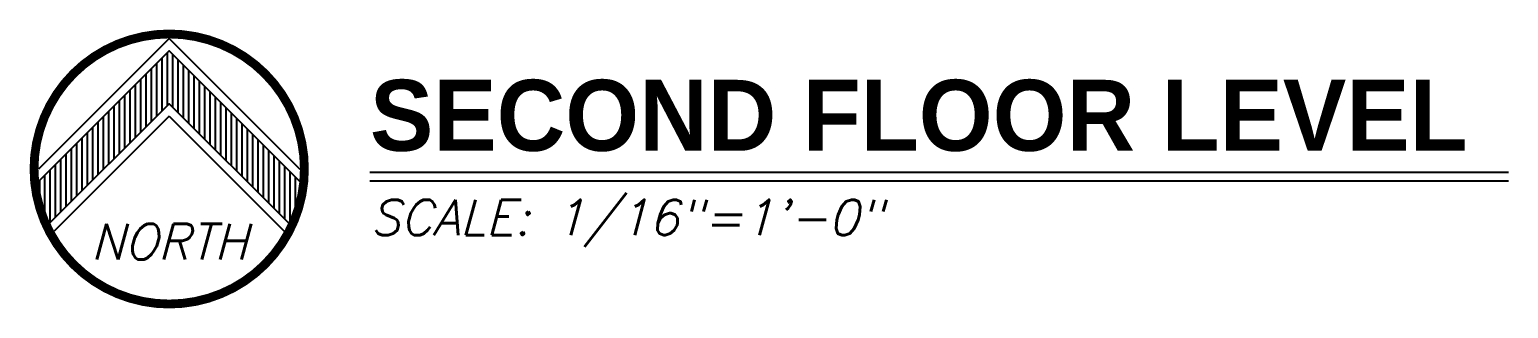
# Model space of a CAD drawing. Header units: inches. Extents: x 3065842 to 3066160, y 1245237 to 1245511.
# Drawn here: x 3066077.1 to 3066160.4, y 1245331.5 to 1245347.2 of the extents above; entities that cross this region are included whole.
import ezdxf
from ezdxf.enums import TextEntityAlignment as Align

# ---------------------------------------------------------------- set-up
doc = ezdxf.new("R2010")
doc.units = ezdxf.units.IN
doc.header["$MEASUREMENT"] = 0
for name, color, linetype in [('A-ANNO-LEVL', 4, 'Continuous'), ('A-ANNO-NRTH', 4, 'Continuous'), ('A-ANNO-SCAL', 4, 'Continuous')]:
    doc.layers.add(name, color=color, linetype=linetype)
doc.styles.add('LEVELTXT', font='bold.shx', dxfattribs={"height": 0.25})
doc.styles.add('SCALETXT', font='simplex.shx', dxfattribs={"oblique": 15, "height": 0.125})

# ---------------------------------------------------------------- blocks, each defined once
blk = doc.blocks.new('*X10')
at = {"color": 0}
for p, q in [((-0.7125, 0.2348), (-0.7125, 0.4206)), ((-0.7687, 0.1786), (-0.7687, 0.3644)), ((-0.75, 0.1973), (-0.75, 0.3831)), ((-0.7312, 0.2161), (-0.7312, 0.4019)), ((-0.6937, 0.2279), (-0.6937, 0.4137)), ((-0.675, 0.2091), (-0.675, 0.3949)), ((-0.6562, 0.1904), (-0.6562, 0.3762)), ((-0.8062, 0.1411), (-0.8062, 0.3269)), ((-0.7875, 0.1598), (-0.7875, 0.3456)), ((-0.6375, 0.1716), (-0.6375, 0.3574)), ((-0.6187, 0.1529), (-0.6187, 0.3387)), ((-0.6, 0.1341), (-0.6, 0.3199)), ((-0.8625, 0.0848), (-0.8625, 0.2706)), ((-0.8437, 0.1036), (-0.8437, 0.2894)), ((-0.825, 0.1223), (-0.825, 0.3081)), ((-0.5812, 0.1154), (-0.5812, 0.3012)), ((-0.5625, 0.0966), (-0.5625, 0.2824)), ((-0.5437, 0.0779), (-0.5437, 0.2637)), ((-0.9187, 0.0286), (-0.9187, 0.2144)), ((-0.9, 0.0473), (-0.9, 0.2331)), ((-0.8812, 0.0661), (-0.8812, 0.2519)), ((-0.525, 0.0591), (-0.525, 0.2449)), ((-0.5062, 0.0404), (-0.5062, 0.2262)), ((-0.975, -0.0277), (-0.975, 0.1581)), ((-0.9562, -0.0089), (-0.9562, 0.1769)), ((-0.9375, 0.0098), (-0.9375, 0.1956)), ((-0.4875, 0.0216), (-0.4875, 0.2074)), ((-0.4687, 0.0029), (-0.4687, 0.1887)), ((-0.45, -0.0159), (-0.45, 0.1699)), ((-1.0125, -0.0652), (-1.0125, 0.1206)), ((-0.9937, -0.0464), (-0.9937, 0.1394)), ((-0.4312, -0.0346), (-0.4312, 0.1512)), ((-0.4125, -0.0534), (-0.4125, 0.1324)), ((-0.3937, -0.0721), (-0.3937, 0.1137)), ((-1.0688, -0.1214), (-1.0688, 0.0644)), ((-1.05, -0.1027), (-1.05, 0.0831)), ((-1.0312, -0.0839), (-1.0312, 0.1019)), ((-0.375, -0.0909), (-0.375, 0.0949)), ((-0.3562, -0.1096), (-0.3562, 0.0762)), ((-0.3375, -0.1284), (-0.3375, 0.0574)), ((-1.125, -0.1777), (-1.125, 0.0081)), ((-1.1062, -0.1589), (-1.1062, 0.0269)), ((-1.0875, -0.1402), (-1.0875, 0.0456)), ((-0.3187, -0.1471), (-0.3187, 0.0387)), ((-0.3, -0.1659), (-0.3, 0.0199)), ((-0.2812, -0.1846), (-0.2812, 0.0012)), ((-1.1625, -0.1263), (-1.1625, -0.0294)), ((-1.1438, -0.1653), (-1.1438, -0.0106)), ((-0.2625, -0.1448), (-0.2625, -0.0176)), ((-0.2437, -0.0894), (-0.2437, -0.0363))]:
    blk.add_line(p, q, dxfattribs=at)
blk = doc.blocks.new('FMNORTH')
at = {"layer": 'A-ANNO-NRTH'}
for p, q in [((-0.7066, 0.4708), (-1.1668, 0.0106)), ((-0.7066, 0.4708), (-0.2464, 0.0106)), ((-0.7066, 0.1965), (-1.1114, -0.2083)), ((-0.7066, 0.1965), (-0.3018, -0.2083))]:
    blk.add_line(p, q, dxfattribs=at)
at = {"layer": 'A-ANNO-NRTH', "const_width": 0.0312}
blk.add_lwpolyline([(-1.1824, 0.0106, 1), (-0.2308, 0.0106, 1)], format="xyb", close=True, dxfattribs=at)
at = {"layer": 'A-ANNO-NRTH'}
blk.add_lwpolyline([(-1.179, -0.0459), (-1.1622, -0.1278), (-1.1335, -0.1862), (-1.1602, -0.1251), (-1.179, -0.0459), (-0.7066, 0.4265), (-0.2342, -0.0459), (-0.2486, -0.1115), (-0.2797, -0.1862), (-0.7066, 0.2407), (-1.1335, -0.1862)], dxfattribs=at)
blk.add_blockref('*X10', (0, 0), dxfattribs=at)
at = {"layer": 'A-ANNO-NRTH', "style": 'SCALETXT', "oblique": 15}
blk.add_text('NORTH', height=0.125, dxfattribs=at).set_placement((-0.7066, -0.2454), align=Align.MIDDLE)
blk = doc.blocks.new('VS')
at = {"layer": 'A-ANNO-LEVL', "style": 'LEVELTXT'}
blk.add_attdef('VIEW', (0, 0.0748), '', height=0.25, dxfattribs=at)
at = {"layer": 'A-ANNO-SCAL', "style": 'SCALETXT', "oblique": 15}
blk.add_attdef('SCALE', (0, -0.2225), '', height=0.125, dxfattribs=at)
blk = doc.blocks.new('S-340-02-DWG-BAS', base_point=(0, 0, -24))
at = {"layer": 'A-ANNO-LEVL'}
for p, q in [((2694.75, 749.42), (3464.07, 749.42)), ((2694.75, 743.42), (3464.07, 743.42))]:
    blk.add_line(p, q, dxfattribs=at)
at = {"layer": 'A-ANNO-LEVL', "xscale": 192, "yscale": 192, "zscale": 192}
blk.add_blockref('VS', (2694.75, 749.42), dxfattribs=at).add_auto_attribs({'VIEW': 'SECOND FLOOR LEVEL', 'SCALE': 'SCALE: 1/16"=1\'-0"'})
at = {"layer": 'A-ANNO-NRTH', "xscale": 192, "yscale": 192, "zscale": 192}
blk.add_blockref('FMNORTH', (2694.75, 749.42), dxfattribs=at)

msp = doc.modelspace()

# ---------------------------------------------------------------- block references
at = {"layer": 'Defpoints', "xscale": 0.08333333333333333, "yscale": 0.08333333333333333, "zscale": 0.08333333333333333}
msp.add_blockref('S-340-02-DWG-BAS', (3065871.685, 1245276.711, -2), dxfattribs=at)

doc.saveas('drawing.dxf')
